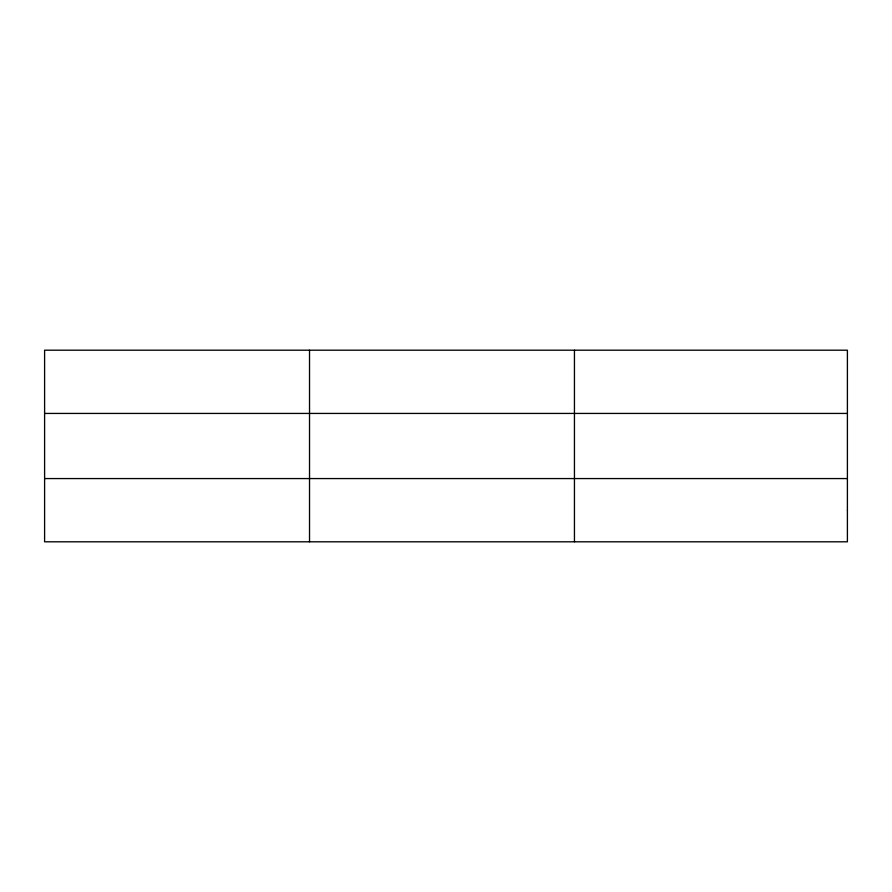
<?xml version="1.0" encoding="UTF-8"?>
<svg xmlns="http://www.w3.org/2000/svg" width="892" height="892" viewBox="0 0 892 892"><rect width="100%" height="100%" fill="white"/><g stroke="black" fill="none" stroke-linecap="round" stroke-linejoin="round"><path stroke-width="1.34" d="M309.524 541.801L309.524 350.199M574.448 541.801L574.448 350.199M44.6 413.431L847.4 413.431M44.6 478.569L847.4 478.569M847.4 510.191L847.4 541.801L44.6 541.801L44.6 350.199L847.4 350.199L847.4 510.191"/></g></svg>
